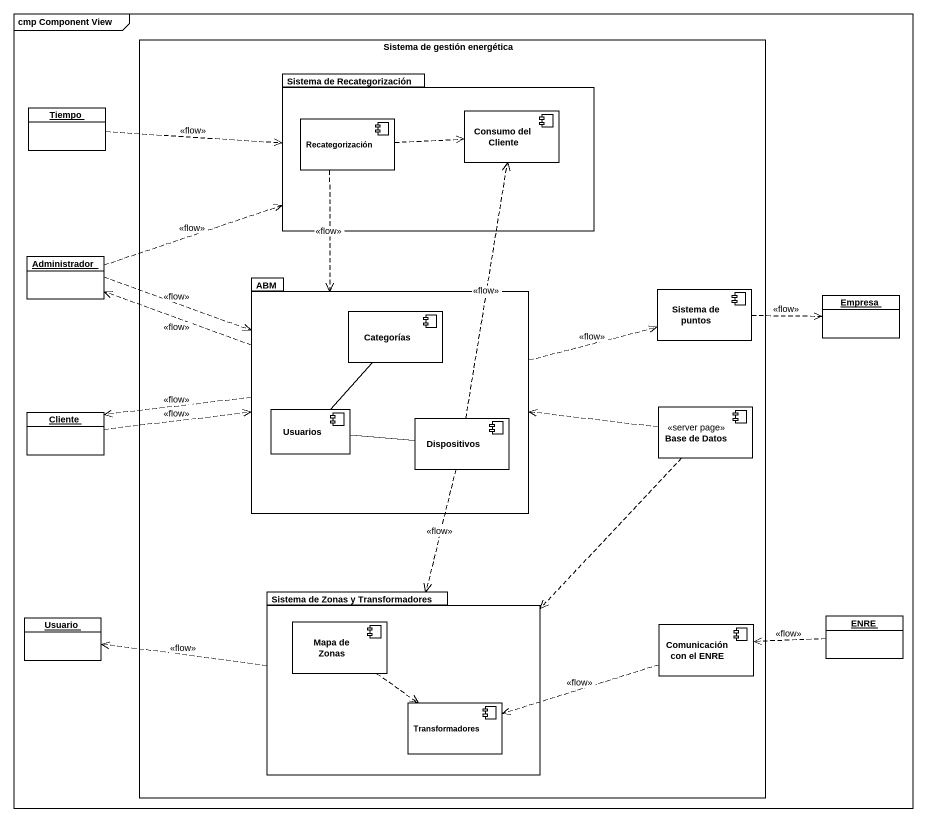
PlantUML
@startuml
mainframe cmp Component View
allowmixing
hide circle
hide empty members
rectangle "Sistema de gestión energética" as Sistema_de_gestión {
  package "Sistema de Recategorización" as Sistema_de_Recategorización {
    component Recategorización
    component "Consumo del Cliente" as Consumo_del_Cliente
  }
  package ABM {
    component Categorías
    component Usuarios
    component Dispositivos
  }
  component "Sistema de puntos" as Sistema_de_puntos
  component "Base de Datos" as Base_de_Datos <<server page>>
  package "Sistema de Zonas y Transformadores" as Sistema_de_Zonas_y {
    component "Mapa de Zonas" as Mapa_de_Zonas
    component Transformadores
  }
  component "Comunicación con el ENRE" as Comunicación_con_el_ENRE
}
object Tiempo
object Administrador
object Empresa
object Cliente
object Usuario
object ENRE
Tiempo .right.> Sistema_de_Recategorización : <<flow>>
Recategorización .right.> Consumo_del_Cliente
Recategorización ..> ABM : <<flow>>
Administrador .right.> Sistema_de_Recategorización : <<flow>>
Administrador .right.> ABM : <<flow>>
ABM .left.> Administrador : <<flow>>
ABM .right.> Sistema_de_puntos : <<flow>>
ABM .left.> Cliente : <<flow>>
Sistema_de_puntos .right.> Empresa : <<flow>>
Cliente .right.> ABM : <<flow>>
Usuarios -up- Categorías
Usuarios -right- Dispositivos
Base_de_Datos .left.> ABM
Base_de_Datos ..> Sistema_de_Zonas_y
Dispositivos .up.> Consumo_del_Cliente : <<flow>>
Dispositivos ..> Sistema_de_Zonas_y : <<flow>>
Sistema_de_Zonas_y .left.> Usuario : <<flow>>
Mapa_de_Zonas ..> Transformadores
Comunicación_con_el_ENRE .left.> Transformadores : <<flow>>
ENRE .left.> Comunicación_con_el_ENRE : <<flow>>
@enduml
